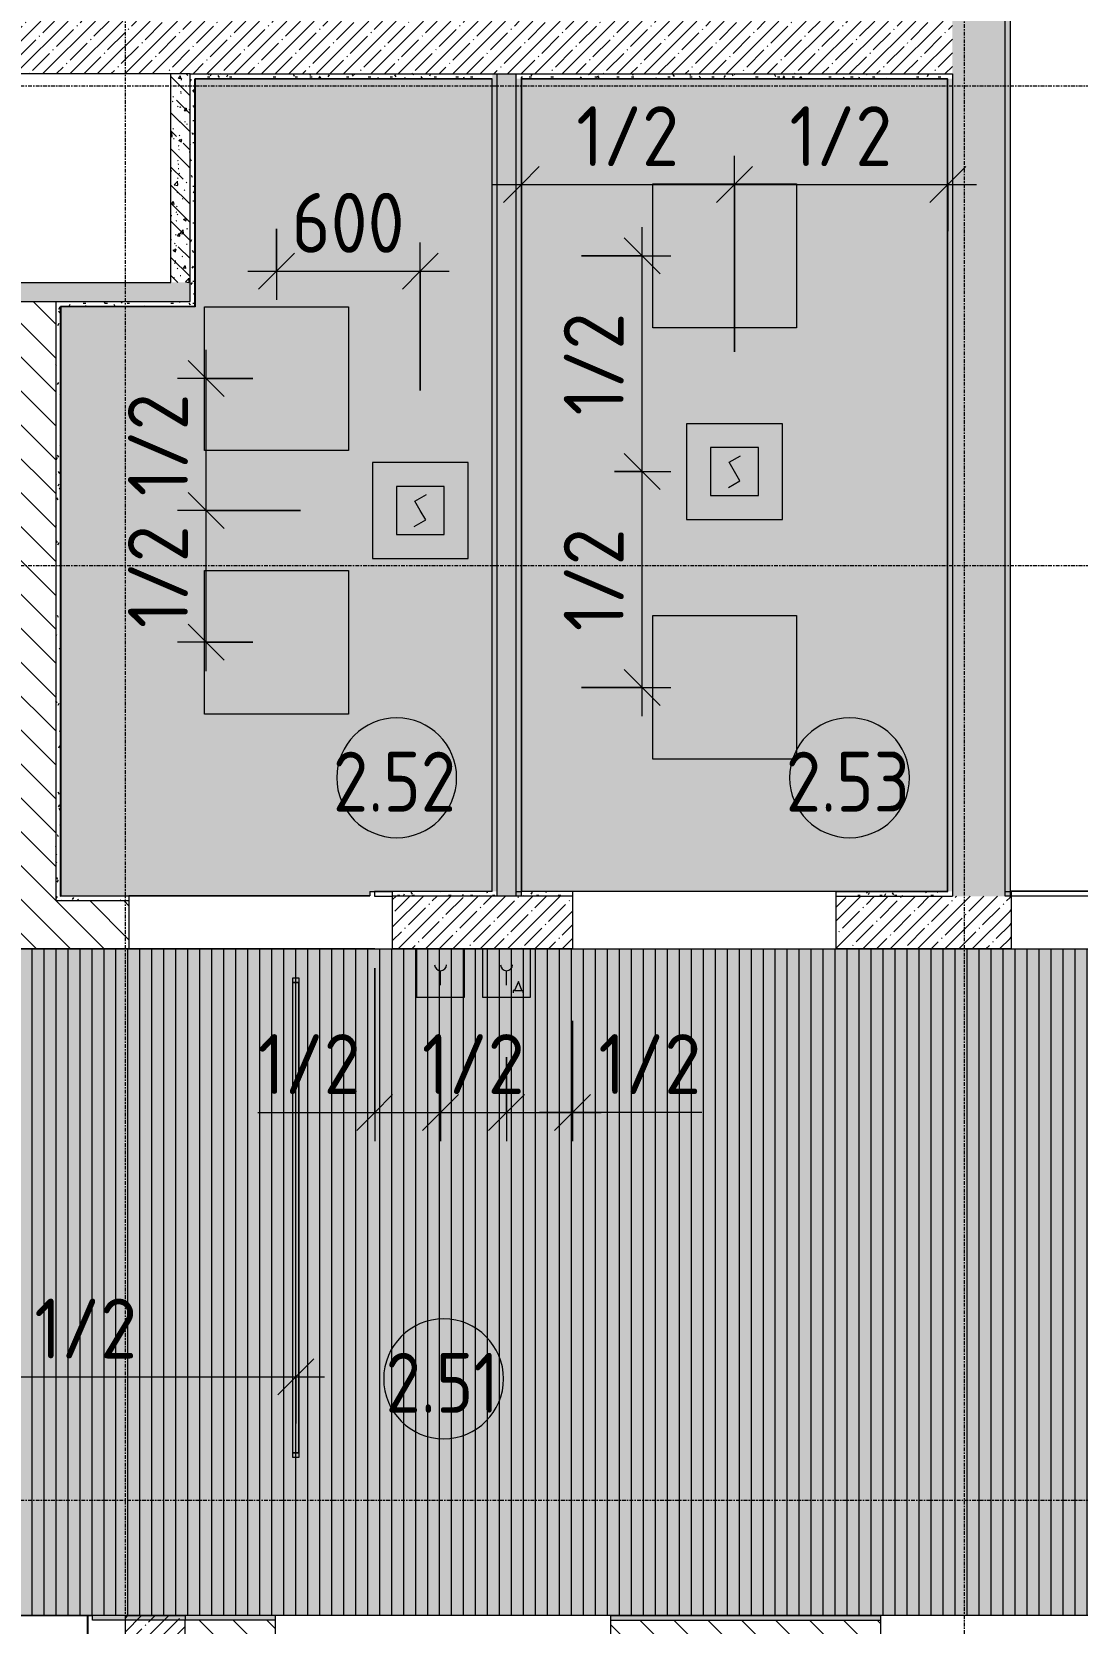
# Model space of a CAD drawing. Header units: millimetres. Extents: x 81548 to 272142, y -8553 to 29000.
# Drawn here: x 88970 to 93330, y 10588 to 17226 of the extents above; entities that cross this region are included whole.
import ezdxf

# ---------------------------------------------------------------- set-up
doc = ezdxf.new("R2010")
doc.units = ezdxf.units.MM
doc.linetypes.add('Осевая', pattern=[31.75, 6.35, -4.7625, 15.875, -4.7625])
for name, color, linetype, lineweight in [('A-ANNO-DIMS', 7, 'Continuous', 9), ('A-ANNO-DIMS-100', 7, 'Continuous', 9), ('A-AREA-IDEN', 7, 'Continuous', 9), ('A-CLNG-PATT', 7, 'Continuous', 9), ('A-WALL', 7, 'Continuous', 9), ('I-WALL', 7, 'Continuous', 9), ('Q-SPCQ', 7, 'Continuous', 9), ('Оси-2', 7, 'Осевая', 9)]:
    doc.layers.add(name, color=color, linetype=linetype, lineweight=lineweight)
for name, color, linetype, lineweight, true_color in [('A-ANNO-NOTE', 1, 'Continuous', 9, 0xff0000), ('A-CLNG-1', 7, 'Continuous', 9, 0xeaeaea), ('A-WALL-1', 7, 'Continuous', 9, 0x3c3c3c), ('A-WALL-FNSH-1', 7, 'Continuous', 9, 0x3c3c3c), ('E-LITE-EQPM-1', 7, 'Continuous', 9, 0xff8080), ('I-WALL-1', 7, 'Continuous', 9, 0x535353), ('Q-SPCQ-4', 1, 'Continuous', 9, 0xff0000)]:
    doc.layers.add(name, color=color, linetype=linetype, lineweight=lineweight, true_color=true_color)
doc.layers.add('A-CLNG-PATT-1', color=7, linetype='Continuous', lineweight=9, transparency=1)
doc.styles.add('GOST Common_1', font='GOST_Common.ttf', dxfattribs={"width": 0.9, "height": 250})
doc.styles.add('ISOCPEUR', font='isocpeur.ttf', dxfattribs={"width": 0.9, "height": 250})
doc.dimstyles.new('ISO-2_5_0_9К_БОЛЬШОЙ', dxfattribs={"dimscale": 304.8, "dimtxt": 248.995294, "dimasz": 0.492126, "dimexe": 0.393701, "dimexo": 0.984252, "dimgap": 0, "dimtad": 1, "dimdec": 0, "dimrnd": 10, "dimzin": 0, "dimdsep": 46, "dimtxsty": 'ISOCPEUR', "dimblk1": 'OBLIQUE', "dimblk2": 'OBLIQUE', "dimsah": 1, "dimcen": 0.09, "dimdle": 0.393701, "dimazin": 0, "dimtfac": 1, "dimtdec": 4, "dimtix": 1, "dimtmove": 0, "dimatfit": 3, "dimfxl": 1, "dimtvp": 1, "dimtolj": 1, "dimtzin": 0, "dimarcsym": 2})
doc.dimstyles.new('ISO-2_5_0_9К_БОЛЬШОЙ_1', dxfattribs={"dimscale": 304.8, "dimtxt": 248.995294, "dimasz": 0.492126, "dimexe": 0.393701, "dimexo": 0.984252, "dimgap": 0, "dimtad": 1, "dimdec": 0, "dimrnd": 10, "dimzin": 0, "dimdsep": 46, "dimtxsty": 'ISOCPEUR', "dimblk1": 'OBLIQUE', "dimblk2": 'OBLIQUE', "dimsah": 1, "dimcen": 0.09, "dimdle": 0.393701, "dimazin": 0, "dimtfac": 1, "dimtdec": 4, "dimtix": 1, "dimtmove": 1, "dimatfit": 3, "dimfxl": 1, "dimtvp": 1, "dimtolj": 1, "dimtzin": 0, "dimarcsym": 2})
pattern_1 = [(45, (0, 0), (-57.024626, 57.024626), []), (45, (57.025, 0), (-57.024626, 57.024626), [100.806, -20.161, 3.353, -16.808])]
pattern_2 = [(135, (0, 0), (-70.71068, -70.71068), [])]
pattern_3 = [(135, (0, 0), (-75.43415, -75.43415), [106.68, -17.78, 3.556, -17.78]), (135, (0, 75.39), (-75.43415, -75.43415), []), (50, (0, 0), (127.52922, -11.15758), [13.335, -146.685]), (355, (0, 0), (-24.66966, 133.74002), [10.668, -117.348]), (100.451, (10.63, -0.93), (102.85973, 122.58178), [11.333, -124.663]), (46.184, (0, 35.56), (189.75516, -29.43036), [20.002, -220.027]), (96.636, (15.81, 33.1), (166.1822, 173.1996), [17, -186.995]), (351.184, (0, 35.56), (166.18393, 173.19757), [16.002, -176.022]), (21, (17.78, 26.67), (106.13027, -71.58603), [13.335, -146.685]), (326, (17.78, 26.67), (43.26188, 128.93175), [10.668, -117.348]), (71.451, (26.62, 20.7), (149.39198, 57.34505), [11.333, -124.663]), (37.5, (0, 0), (2.162228, 59.188357), [3.353, -112.573, 3.353, -115.773, -117.792]), (37.5, (0, 0), (2.162228, 59.188357), [-235.052, 3.353, -114.44]), (7.5, (0, 0), (46.773857, 70.126152), [3.353, -64.567, 3.353, -109.906, -44.894]), (7.5, (0, 0), (46.773857, 70.126152), [-181.178, 3.353, -41.542]), (327.5, (-39.65, 0), (94.913671, -4.010093), [3.353, -41.097, 3.353, -135.331, -184.023]), (327.5, (-39.65, 0), (94.913671, -4.010093), [-183.134, 3.353, -180.67]), (317.5, (-57.43, 0), (103.69057, 17.79882), [3.353, -54.432, 3.353, -88.748, -130.683]), (317.5, (-57.43, 0), (103.69057, 17.79882), [-149.885, 3.353, -127.33])]
pattern_4 = [(0, (0, 0), (121.92, 30.48), [10.058, -81.382, 10.058, -81.382, -487.68]), (0, (0, 0), (121.92, 30.48), [-182.88, 10.058, -172.822, 10.058, -81.382, -213.36]), (0, (0, 0), (121.92, 30.48), [-457.2, 10.058, -50.902, 10.058, -142.342]), (120, (45.72, 15.24), (-87.356454, 90.345817), [10.058, -81.382, 10.058, -81.382, -487.68]), (120, (45.72, 15.24), (-87.356454, 90.345817), [-182.88, 10.058, -172.822, 10.058, -81.382, -213.36]), (120, (45.72, 15.24), (-87.356454, 90.345817), [-457.2, 10.058, -50.902, 10.058, -142.342]), (240, (60.96, 76.2), (-34.563546, -120.825817), [10.058, -81.382, 10.058, -81.382, -487.68]), (240, (60.96, 76.2), (-34.563546, -120.825817), [-182.88, 10.058, -172.822, 10.058, -81.382, -213.36]), (240, (60.96, 76.2), (-34.563546, -120.825817), [-457.2, 10.058, -50.902, 10.058, -142.342])]

# ---------------------------------------------------------------- blocks, each defined once
blk = doc.blocks.new('Downlight - Strip - 2000 мм-27655400-Сводный план потолков 2 этажа в осях 23-33')
at = {"layer": 'E-LITE-EQPM-1'}
for p, q in [((-1000, -231.3), (-1000, -205.9)), ((-1000, -205.9), (-980.9, -205.9)), ((-980.9, -231.3), (-1000, -231.3)), ((-980.9, -231.3), (-980.9, -205.9)), ((-980.9, -205.9), (981, -205.9)), ((-980.9, -205.9), (-980.9, -231.3)), ((-980.9, -231.3), (-980.9, -205.9)), ((-980.9, -205.9), (-980.9, -231.3)), ((-980.9, -205.9), (981, -205.9)), ((-980.9, -205.9), (981, -205.9)), ((981, -231.3), (-980.9, -231.3)), ((981, -231.3), (-980.9, -231.3)), ((-980.9, -231.3), (981, -231.3)), ((981, -205.9), (981, -231.3)), ((981, -231.3), (981, -205.9)), ((981, -205.9), (1000, -205.9)), ((981, -231.3), (981, -205.9)), ((981, -205.9), (981, -231.3)), ((1000, -231.3), (981, -231.3)), ((1000, -205.9), (1000, -231.3))]:
    blk.add_line(p, q, dxfattribs=at)
blk = doc.blocks.new('Дистанционный пожарный извещатель - Монтируемые на перекрытии-30348713-Сводный план потолков 2 этажа в осях 23-33')
at = {"layer": 'Q-SPCQ'}
for p, q in [((0, 200), (-200, 200)), ((-200, 200), (-200, 0)), ((0, 0), (0, 200)), ((-100, 50), (-100, 110)), ((-200, 0), (0, 0)), ((-72.6, 28.2), (-72.6, 18.2)), ((-66.8, 28.2), (-72.6, 28.2)), ((-49.9, 64.5), (-66.8, 28.2)), ((-66.8, 28.2), (-36.8, 28.2)), ((-36.8, 28.2), (-49.9, 64.5)), ((-36.8, 28.2), (-31.8, 28.2)), ((-31.8, 28.2), (-31.8, 18.2))]:
    blk.add_line(p, q, dxfattribs=at)
blk.add_arc((-100, 135), 25, 180, 360, dxfattribs=at)
blk = doc.blocks.new('Извещатель пожарный ручной - Монтируемые на перекрытии-30340863-Сводный план потолков 2 этажа в осях 23-33')
at = {"layer": 'Q-SPCQ'}
for p, q in [((0, 200), (-200, 200)), ((-200, 200), (-200, 0)), ((0, 0), (0, 200)), ((-100, 50), (-100, 110)), ((-200, 0), (0, 0))]:
    blk.add_line(p, q, dxfattribs=at)
blk.add_arc((-100, 135), 25, 180, 360, dxfattribs=at)
blk = doc.blocks.new('Извещатель потолочный - Монтируемые на перекрытии-30363648-Сводный план потолков 2 этажа в осях 23-33')
at = {"layer": 'Q-SPCQ'}
for p, q in [((-300, 300), (-300, -100)), ((100, 300), (-300, 300)), ((100, -100), (100, 300)), ((0, 200), (-200, 200)), ((-200, 200), (-200, 0)), ((0, 0), (0, 200)), ((-122.5, 139), (-74.9, 166.5)), ((-100, 100), (-122.5, 139)), ((-77.5, 61), (-100, 100)), ((-200, 0), (0, 0)), ((-125.1, 33.5), (-77.5, 61)), ((-300, -100), (100, -100))]:
    blk.add_line(p, q, dxfattribs=at)
blk = doc.blocks.new('DIMBLOCK49-Сводный план потолков 2 этажа в осях 23-33')
at = {"layer": 'A-ANNO-DIMS-100'}
for p, q in [((90400, 13320), (90400, 12598)), ((90400, 12718), (90400, 13320)), ((90675, 12949), (90675, 12598)), ((90675, 12718), (90675, 12949)), ((89912.8, 12718), (90443.7, 12718)), ((90280, 12718), (90675, 12718)), ((90443.7, 12718), (90537.5, 12718))]:
    blk.add_line(p, q, dxfattribs=at)
at = {"layer": 'A-ANNO-DIMS-100', "lineweight": 20}
for p, q in [((90400, 12718), (90475, 12793)), ((90675, 12718), (90750, 12793)), ((90400, 12718), (90325, 12643)), ((90675, 12718), (90600, 12643))]:
    blk.add_line(p, q, dxfattribs=at)
at = {"layer": 'A-ANNO-DIMS-100', "color": 0, "insert": (89912.8, 13044.6), "char_height": 250, "width": 517.144, "attachment_point": 1, "line_spacing_factor": 1.149209, "style": 'ISOCPEUR'}
blk.add_mtext('1/2', dxfattribs=at)
blk = doc.blocks.new('_Oblique')
at = {"color": 0, "linetype": 'ByBlock', "lineweight": -2}
blk.add_line((-0.5, -0.5), (0.5, 0.5), dxfattribs=at)
blk = doc.blocks.new('DIMBLOCK50-Сводный план потолков 2 этажа в осях 23-33')
at = {"layer": 'A-ANNO-DIMS-100'}
for p, q in [((90675, 12949), (90675, 12598)), ((90675, 12718), (90675, 12949)), ((90950, 12949), (90950, 12598)), ((90950, 12718), (90950, 12949)), ((90675, 12718), (90950, 12718))]:
    blk.add_line(p, q, dxfattribs=at)
at = {"layer": 'A-ANNO-DIMS-100', "lineweight": 20}
for p, q in [((90675, 12718), (90750, 12793)), ((90950, 12718), (91025, 12793)), ((90675, 12718), (90600, 12643)), ((90950, 12718), (90875, 12643))]:
    blk.add_line(p, q, dxfattribs=at)
at = {"layer": 'A-ANNO-DIMS-100', "color": 0, "insert": (90597, 13044.6), "char_height": 250, "width": 517.144, "attachment_point": 1, "line_spacing_factor": 1.149209, "style": 'ISOCPEUR'}
blk.add_mtext('1/2', dxfattribs=at)
blk = doc.blocks.new('DIMBLOCK51-Сводный план потолков 2 этажа в осях 23-33')
at = {"layer": 'A-ANNO-DIMS-100'}
for p, q in [((91225, 13100), (91225, 12598)), ((91225, 12718), (91225, 13100)), ((90950, 12949), (90950, 12598)), ((90950, 12718), (90950, 12949)), ((90950, 12718), (91345, 12718)), ((91233.3, 12718), (91087.5, 12718)), ((91764.3, 12718), (91233.3, 12718))]:
    blk.add_line(p, q, dxfattribs=at)
at = {"layer": 'A-ANNO-DIMS-100', "lineweight": 20}
for p, q in [((90950, 12718), (91025, 12793)), ((91225, 12718), (91300, 12793)), ((90950, 12718), (90875, 12643)), ((91225, 12718), (91150, 12643))]:
    blk.add_line(p, q, dxfattribs=at)
at = {"layer": 'A-ANNO-DIMS-100', "color": 0, "insert": (91333.3, 13044.6), "char_height": 250, "width": 517.144, "attachment_point": 1, "line_spacing_factor": 1.149209, "style": 'ISOCPEUR'}
blk.add_mtext('1/2', dxfattribs=at)
blk = doc.blocks.new('DIMBLOCK108-Сводный план потолков 2 этажа в осях 23-33')
at = {"layer": 'A-ANNO-DIMS-100'}
for p, q in [((88321, 11510), (88321, 11734.8)), ((90071, 11420.9), (90071, 11734.8)), ((88321, 11614.8), (90191, 11614.8)), ((88321, 11614.8), (88321, 11510)), ((90071, 11614.8), (90071, 11420.9))]:
    blk.add_line(p, q, dxfattribs=at)
at = {"layer": 'A-ANNO-DIMS-100', "lineweight": 20}
for p, q in [((88321, 11614.8), (88396, 11689.8)), ((90071, 11614.8), (90146, 11689.8)), ((88321, 11614.8), (88246, 11539.8)), ((90071, 11614.8), (89996, 11539.8))]:
    blk.add_line(p, q, dxfattribs=at)
at = {"layer": 'A-ANNO-DIMS-100', "color": 0, "insert": (88980.5, 11941.5), "char_height": 250, "width": 517.144, "attachment_point": 1, "line_spacing_factor": 1.149209, "style": 'ISOCPEUR'}
blk.add_mtext('1/2', dxfattribs=at)
blk = doc.blocks.new('DIMBLOCK121-Сводный план потолков 2 этажа в осях 23-33')
at = {"layer": 'A-ANNO-DIMS-100', "lineweight": 20}
for p, q in [((89697.6, 15229), (89622.6, 15304)), ((89697.6, 15229), (89772.6, 15154)), ((89697.6, 14679), (89622.6, 14754)), ((89697.6, 14679), (89772.6, 14604))]:
    blk.add_line(p, q, dxfattribs=at)
at = {"layer": 'A-ANNO-DIMS-100'}
for p, q in [((90090.4, 15229), (89577.6, 15229)), ((89697.6, 14559), (89697.6, 15229)), ((89697.6, 15229), (90090.4, 15229)), ((89891.5, 14679), (89577.6, 14679)), ((89697.6, 14679), (89891.5, 14679))]:
    blk.add_line(p, q, dxfattribs=at)
at = {"layer": 'A-ANNO-DIMS-100', "color": 0, "insert": (89371, 14738.5), "char_height": 250, "width": 517.144, "attachment_point": 1, "rotation": 90, "line_spacing_factor": 1.149209, "style": 'ISOCPEUR'}
blk.add_mtext('1/2', dxfattribs=at)
blk = doc.blocks.new('DIMBLOCK122-Сводный план потолков 2 этажа в осях 23-33')
at = {"layer": 'A-ANNO-DIMS-100'}
for p, q in [((89697.6, 15229), (89697.6, 15899)), ((89891.5, 15779), (89577.6, 15779)), ((89697.6, 15779), (89891.5, 15779)), ((90090.4, 15229), (89577.6, 15229)), ((89697.6, 15229), (90090.4, 15229))]:
    blk.add_line(p, q, dxfattribs=at)
at = {"layer": 'A-ANNO-DIMS-100', "lineweight": 20}
for p, q in [((89697.6, 15779), (89622.6, 15854)), ((89697.6, 15779), (89772.6, 15704)), ((89697.6, 15229), (89622.6, 15304)), ((89697.6, 15229), (89772.6, 15154))]:
    blk.add_line(p, q, dxfattribs=at)
at = {"layer": 'A-ANNO-DIMS-100', "color": 0, "insert": (89371, 15288.5), "char_height": 250, "width": 517.144, "attachment_point": 1, "rotation": 90, "line_spacing_factor": 1.149209, "style": 'ISOCPEUR'}
blk.add_mtext('1/2', dxfattribs=at)
blk = doc.blocks.new('DIMBLOCK123-Сводный план потолков 2 этажа в осях 23-33')
at = {"layer": 'A-ANNO-DIMS-100'}
for p, q in [((89990.4, 16404.4), (89990.4, 16107.3)), ((89990.4, 16227.3), (89990.4, 16404.4)), ((90590.4, 15729), (90590.4, 16347.3)), ((89870.4, 16227.3), (90710.4, 16227.3)), ((90590.4, 16227.3), (90590.4, 15729))]:
    blk.add_line(p, q, dxfattribs=at)
at = {"layer": 'A-ANNO-DIMS-100', "lineweight": 20}
for p, q in [((89990.4, 16227.3), (90065.4, 16302.3)), ((90590.4, 16227.3), (90665.4, 16302.3)), ((89990.4, 16227.3), (89915.4, 16152.3)), ((90590.4, 16227.3), (90515.4, 16152.3))]:
    blk.add_line(p, q, dxfattribs=at)
at = {"layer": 'A-ANNO-DIMS-100', "color": 0, "insert": (90053.3, 16553.9), "char_height": 250, "width": 568.858, "attachment_point": 1, "line_spacing_factor": 1.149209, "style": 'ISOCPEUR'}
blk.add_mtext('600', dxfattribs=at)
blk = doc.blocks.new('DIMBLOCK124-Сводный план потолков 2 этажа в осях 23-33')
at = {"layer": 'A-ANNO-DIMS-100', "lineweight": 20}
for p, q in [((91515.3, 15391), (91440.3, 15466)), ((91515.3, 15391), (91590.3, 15316)), ((91515.3, 14491), (91440.3, 14566)), ((91515.3, 14491), (91590.3, 14416))]:
    blk.add_line(p, q, dxfattribs=at)
at = {"layer": 'A-ANNO-DIMS-100'}
for p, q in [((91400.9, 15391), (91635.3, 15391)), ((91515.3, 15391), (91400.9, 15391)), ((91515.3, 14371), (91515.3, 15391)), ((91262.5, 14491), (91635.3, 14491)), ((91515.3, 14491), (91262.5, 14491))]:
    blk.add_line(p, q, dxfattribs=at)
at = {"layer": 'A-ANNO-DIMS-100', "color": 0, "insert": (91188.7, 14725.5), "char_height": 250, "width": 517.144, "attachment_point": 1, "rotation": 90, "line_spacing_factor": 1.149209, "style": 'ISOCPEUR'}
blk.add_mtext('1/2', dxfattribs=at)
blk = doc.blocks.new('DIMBLOCK125-Сводный план потолков 2 этажа в осях 23-33')
at = {"layer": 'A-ANNO-DIMS-100'}
for p, q in [((91515.3, 15391), (91515.3, 16411)), ((91262.5, 16291), (91635.3, 16291)), ((91515.3, 16291), (91262.5, 16291)), ((91400.9, 15391), (91635.3, 15391)), ((91515.3, 15391), (91400.9, 15391))]:
    blk.add_line(p, q, dxfattribs=at)
at = {"layer": 'A-ANNO-DIMS-100', "lineweight": 20}
for p, q in [((91515.3, 16291), (91440.3, 16366)), ((91515.3, 16291), (91590.3, 16216)), ((91515.3, 15391), (91440.3, 15466)), ((91515.3, 15391), (91590.3, 15316))]:
    blk.add_line(p, q, dxfattribs=at)
at = {"layer": 'A-ANNO-DIMS-100', "color": 0, "insert": (91188.7, 15625.5), "char_height": 250, "width": 517.144, "attachment_point": 1, "rotation": 90, "line_spacing_factor": 1.149209, "style": 'ISOCPEUR'}
blk.add_mtext('1/2', dxfattribs=at)
blk = doc.blocks.new('DIMBLOCK126-Сводный план потолков 2 этажа в осях 23-33')
at = {"layer": 'A-ANNO-DIMS-100'}
for p, q in [((91011.7, 16394.7), (91011.7, 16708.6)), ((91900.9, 15891), (91900.9, 16708.6)), ((90891.7, 16588.6), (91900.9, 16588.6)), ((91011.7, 16588.6), (91011.7, 16394.7)), ((91900.9, 16588.6), (91900.9, 15891))]:
    blk.add_line(p, q, dxfattribs=at)
at = {"layer": 'A-ANNO-DIMS-100', "lineweight": 20}
for p, q in [((91011.7, 16588.6), (91086.7, 16663.6)), ((91900.9, 16588.6), (91975.9, 16663.6)), ((91011.7, 16588.6), (90936.7, 16513.6)), ((91900.9, 16588.6), (91825.9, 16513.6))]:
    blk.add_line(p, q, dxfattribs=at)
at = {"layer": 'A-ANNO-DIMS-100', "color": 0, "insert": (91240.8, 16915.3), "char_height": 250, "width": 517.144, "attachment_point": 1, "line_spacing_factor": 1.149209, "style": 'ISOCPEUR'}
blk.add_mtext('1/2', dxfattribs=at)
blk = doc.blocks.new('DIMBLOCK127-Сводный план потолков 2 этажа в осях 23-33')
at = {"layer": 'A-ANNO-DIMS-100'}
for p, q in [((91900.9, 15891), (91900.9, 16708.6)), ((92790, 16394.7), (92790, 16708.6)), ((91900.9, 16588.6), (92910, 16588.6)), ((91900.9, 16588.6), (91900.9, 15891)), ((92790, 16588.6), (92790, 16394.7))]:
    blk.add_line(p, q, dxfattribs=at)
at = {"layer": 'A-ANNO-DIMS-100', "lineweight": 20}
for p, q in [((91900.9, 16588.6), (91975.9, 16663.6)), ((92790, 16588.6), (92865, 16663.6)), ((91900.9, 16588.6), (91825.9, 16513.6)), ((92790, 16588.6), (92715, 16513.6))]:
    blk.add_line(p, q, dxfattribs=at)
at = {"layer": 'A-ANNO-DIMS-100', "color": 0, "insert": (92130, 16915.3), "char_height": 250, "width": 517.144, "attachment_point": 1, "line_spacing_factor": 1.149209, "style": 'ISOCPEUR'}
blk.add_mtext('1/2', dxfattribs=at)
blk = doc.blocks.new('Марка_Помещения - Номер-25198446-Сводный план потолков 2 этажа в осях 23-33')
at = {"layer": 'A-AREA-IDEN'}
for start, end in [(360, 180), (180, 360)]:
    blk.add_arc((0, 0), 2.5, start, end, dxfattribs=at)

msp = doc.modelspace()

# ---------------------------------------------------------------- hatches: boundary and pattern name
at = {"layer": 'A-CLNG-PATT'}
h = msp.add_hatch(dxfattribs=at)
h.set_pattern_fill('FP_24', color=256, style=0, pattern_type=2)
h.set_pattern_definition([(90, (87371, 16262.78), (50, -3e-15), [])])
h.paths.add_polyline_path([(97282.7, 10621), (97398, 10621), (97399, 11341), (98479, 11341), (98479, 12361.8), (98474.2, 12322.1), (98457.1, 12277.1), (98429.7, 12237.4), (98393.6, 12205.4), (98350.9, 12183), (98304.1, 12171.5), (98255.9, 12171.5), (98209.1, 12183), (98166.4, 12205.4), (98130.3, 12237.4), (98102.9, 12277.1), (98085.8, 12322.1), (98080, 12370), (98085.8, 12417.9), (98102.9, 12462.9), (98130.3, 12502.6), (98166.4, 12534.6), (98209.1, 12557), (98255.9, 12568.5), (98304.1, 12568.5), (98350.9, 12557), (98393.6, 12534.6), (98429.7, 12502.6), (98457.1, 12462.9), (98474.2, 12417.9), (98479, 12378.2), (98479, 13399), (95800, 13399), (95800, 13379), (95700, 13379), (95700, 13399), (94875, 13399), (94875, 13379), (94775, 13379), (94775, 13399), (84991, 13399), (84991, 10621), (94739.5, 10621)])
at = {"layer": 'A-CLNG-PATT-1'}
for points in [[(90380, 13621), (90380, 13640), (90889.7, 13641), (90889.7, 17029), (89651, 17029), (89651, 16079), (89091, 16079), (89091, 13621), (89652.9, 13621)], [(92789, 13641), (92789, 17029), (91011.7, 17029), (91011.7, 13641), (92196.2, 13641)], [(97282.7, 10621), (97398, 10621), (97399, 11341), (98479, 11341), (98479, 12361.8), (98474.2, 12322.1), (98457.1, 12277.1), (98429.7, 12237.4), (98393.6, 12205.4), (98350.9, 12183), (98304.1, 12171.5), (98255.9, 12171.5), (98209.1, 12183), (98166.4, 12205.4), (98130.3, 12237.4), (98102.9, 12277.1), (98085.8, 12322.1), (98080, 12370), (98085.8, 12417.9), (98102.9, 12462.9), (98130.3, 12502.6), (98166.4, 12534.6), (98209.1, 12557), (98255.9, 12568.5), (98304.1, 12568.5), (98350.9, 12557), (98393.6, 12534.6), (98429.7, 12502.6), (98457.1, 12462.9), (98474.2, 12417.9), (98479, 12378.2), (98479, 13399), (95800, 13399), (95800, 13379), (95700, 13379), (95700, 13399), (94875, 13399), (94875, 13379), (94775, 13379), (94775, 13399), (84991, 13399), (84991, 10621), (94739.5, 10621)]]:
    msp.add_hatch(color=256, dxfattribs=at).paths.add_polyline_path(points)
h = msp.add_hatch(color=256, dxfattribs=at)
h.paths.add_polyline_path([(98480, 12370), (98474.2, 12322.1), (98457.1, 12277.1), (98429.7, 12237.4), (98393.6, 12205.4), (98350.9, 12183), (98304.1, 12171.5), (98255.9, 12171.5), (98209.1, 12183), (98166.4, 12205.4), (98130.3, 12237.4), (98102.9, 12277.1), (98085.8, 12322.1), (98080, 12370), (98085.8, 12417.9), (98102.9, 12462.9), (98130.3, 12502.6), (98166.4, 12534.6), (98209.1, 12557), (98255.9, 12568.5), (98304.1, 12568.5), (98350.9, 12557), (98393.6, 12534.6), (98429.7, 12502.6), (98457.1, 12462.9), (98474.2, 12417.9), (98479, 12378.2)])
h.paths.add_polyline_path([(89985, 10620), (97399, 10621), (97399.5, 11341), (98480, 11341), (98479, 13400), (84990, 13399), (84991, 10620), (89652.9, 10620)])
h.paths.add_polyline_path([(95800, 13379), (95700, 13379), (95700, 13399), (95800, 13399)])
h.paths.add_polyline_path([(94775, 13379), (94775, 13399), (94875, 13399), (94875, 13379)])
at = {"layer": 'I-WALL'}
h = msp.add_hatch(dxfattribs=at)
h.set_pattern_fill('FP_2', color=256, style=0, pattern_type=2)
h.set_pattern_definition(pattern_1)
h.paths.add_polyline_path([(92810, 13620), (93030, 13620), (93030, 21550), (92810, 21550), (92810, 13640)])
h = msp.add_hatch(dxfattribs=at)
h.set_pattern_fill('FP_20', color=256, style=0, pattern_type=2)
h.set_pattern_definition(pattern_4)
h.paths.add_polyline_path([(93050, 13620), (93050, 21150), (93030, 21150), (93030, 13620)])
h = msp.add_hatch(dxfattribs=at)
h.set_pattern_fill('FP_2', color=256, style=0, pattern_type=2)
h.set_pattern_definition(pattern_1)
h.paths.add_polyline_path([(92810, 17050), (92810, 17270), (86490, 17270), (86490, 17050), (92196.2, 17050)])
h = msp.add_hatch(dxfattribs=at)
h.set_pattern_fill('FP_9', color=256, style=0, pattern_type=2)
h.set_pattern_definition(pattern_3)
h.paths.add_polyline_path([(89550, 16180), (89630, 16180), (89630, 17050), (89550, 17050), (89550, 16381.4)])
h = msp.add_hatch(dxfattribs=at)
h.set_pattern_fill('FP_20', color=256, style=0, pattern_type=2)
h.set_pattern_definition(pattern_4)
h.paths.add_polyline_path([(90890.7, 17030), (90890.7, 17050), (89630, 17050), (89630, 17030), (90889.7, 17030)])
h = msp.add_hatch(dxfattribs=at)
h.set_pattern_fill('FP_20', color=256, style=0, pattern_type=2)
h.set_pattern_definition(pattern_4)
h.paths.add_polyline_path([(89630, 16080), (89650, 16080), (89650, 17030), (89630, 17030), (89630, 16100)])
h = msp.add_hatch(dxfattribs=at)
h.set_pattern_fill('FP_20', color=256, style=0, pattern_type=2)
h.set_pattern_definition(pattern_4)
h.paths.add_polyline_path([(90890.7, 13640), (90910.7, 13640), (90910.7, 17050), (90890.7, 17050), (90890.7, 13687.6)])
h = msp.add_hatch(dxfattribs=at)
h.set_pattern_fill('FP_9', color=256, style=0, pattern_type=2)
h.set_pattern_definition(pattern_3)
h.paths.add_polyline_path([(90910.7, 13620), (90990.7, 13620), (90990.7, 17050), (90910.7, 17050), (90910.7, 13640)])
h = msp.add_hatch(dxfattribs=at)
h.set_pattern_fill('FP_20', color=256, style=0, pattern_type=2)
h.set_pattern_definition(pattern_4)
h.paths.add_polyline_path([(92789, 17030), (92810, 17030), (92810, 17050), (90990.7, 17050), (90990.7, 17030), (92196.2, 17030)])
h = msp.add_hatch(dxfattribs=at)
h.set_pattern_fill('FP_20', color=256, style=0, pattern_type=2)
h.set_pattern_definition(pattern_4)
h.paths.add_polyline_path([(90990.7, 13620), (91010.7, 13620), (91010.7, 17030), (90990.7, 17030), (90990.7, 13640)])
h = msp.add_hatch(dxfattribs=at)
h.set_pattern_fill('FP_20', color=256, style=0, pattern_type=2)
h.set_pattern_definition(pattern_4)
h.paths.add_polyline_path([(92810, 13640), (92810, 17030), (92790, 17030), (92790, 13640)])
h = msp.add_hatch(dxfattribs=at)
h.set_pattern_fill('FP_9', color=256, style=0, pattern_type=2)
h.set_pattern_definition(pattern_3)
h.paths.add_polyline_path([(89090, 16100), (89630, 16100), (89630, 16180), (86490, 16180), (86490, 16100), (89070, 16100)])
h = msp.add_hatch(dxfattribs=at)
h.set_pattern_fill('FP_4', color=256, style=0, pattern_type=2)
h.set_pattern_definition(pattern_2)
h.paths.add_polyline_path([(88870, 13600), (89070, 13600), (89070, 16100), (88870, 16100), (88870, 13687.6)])
h = msp.add_hatch(dxfattribs=at)
h.set_pattern_fill('FP_20', color=256, style=0, pattern_type=2)
h.set_pattern_definition(pattern_4)
h.paths.add_polyline_path([(89070, 13600), (89090, 13600), (89090, 16100), (89070, 16100), (89070, 13687.6)])
h = msp.add_hatch(dxfattribs=at)
h.set_pattern_fill('FP_20', color=256, style=0, pattern_type=2)
h.set_pattern_definition(pattern_4)
h.paths.add_polyline_path([(89630, 16080), (89630, 16100), (89090, 16100), (89090, 16080)])
h = msp.add_hatch(dxfattribs=at)
h.set_pattern_fill('FP_20', color=256, style=0, pattern_type=2)
h.set_pattern_definition(pattern_4)
h.paths.add_polyline_path([(89090, 13600), (89375, 13600), (89375, 13620), (89090, 13620)])
h = msp.add_hatch(dxfattribs=at)
h.set_pattern_fill('FP_20', color=256, style=0, pattern_type=2)
h.set_pattern_definition(pattern_4)
h.paths.add_polyline_path([(90910.7, 13620), (90910.7, 13640), (90475, 13640), (90475, 13620)])
h = msp.add_hatch(dxfattribs=at)
h.set_pattern_fill('FP_2', color=256, style=0, pattern_type=2)
h.set_pattern_definition(pattern_1)
h.paths.add_polyline_path([(93050, 13400), (93050, 13620), (92325, 13620), (92325, 13400), (93030, 13400)])
h.paths.add_polyline_path([(91225, 13400), (91225, 13620), (90475, 13620), (90475, 13400), (90924.5, 13400)])
h = msp.add_hatch(dxfattribs=at)
h.set_pattern_fill('FP_20', color=256, style=0, pattern_type=2)
h.set_pattern_definition(pattern_4)
h.paths.add_polyline_path([(92810, 13620), (92810, 13640), (92325, 13640), (92325, 13620), (92790, 13620)])
h.paths.add_polyline_path([(91225, 13620), (91225, 13640), (90990.7, 13640), (90990.7, 13620)])
h = msp.add_hatch(dxfattribs=at)
h.set_pattern_fill('FP_20', color=256, style=0, pattern_type=2)
h.set_pattern_definition(pattern_4)
h.paths.add_polyline_path([(93050, 13620), (93055, 13620), (93055, 13640), (93030, 13640), (93030, 13620)])
h.paths.add_polyline_path([(94560, 13620), (94559, 13640), (94455, 13640), (94455, 13620)])
h = msp.add_hatch(dxfattribs=at)
h.set_pattern_fill('FP_2', color=256, style=0, pattern_type=2)
h.set_pattern_definition(pattern_1)
h.paths.add_polyline_path([(94739.5, 13400), (94800, 13400), (94800, 13620), (94455, 13620), (94455, 13400)])
h.paths.add_polyline_path([(93055, 13400), (93055, 13620), (93050, 13620), (93050, 13400)])
h = msp.add_hatch(dxfattribs=at)
h.set_pattern_fill('FP_4', color=256, style=0, pattern_type=2)
h.set_pattern_definition(pattern_2)
h.paths.add_polyline_path([(89375, 13400), (89375, 13600), (88200, 13600), (88200, 13400)])
h = msp.add_hatch(dxfattribs=at)
h.set_pattern_fill('FP_20', color=256, style=0, pattern_type=2)
h.set_pattern_definition(pattern_4)
h.paths.add_polyline_path([(97399, 10600), (97398, 10620), (93460, 10620), (93460, 10600), (97282.7, 10600)])
h.paths.add_polyline_path([(92510, 10600), (92510, 10620), (91385, 10620), (91385, 10600), (92196.2, 10600)])
h.paths.add_polyline_path([(89985, 10600), (89985, 10620), (89223.5, 10620), (89223.5, 10600), (89652.9, 10600)])
h = msp.add_hatch(dxfattribs=at)
h.set_pattern_fill('FP_2', color=256, style=0, pattern_type=2)
h.set_pattern_definition(pattern_1)
h.paths.add_polyline_path([(89360, 7700), (89610, 7700), (89610, 10620), (89360, 10620), (89360, 10095.8)])
h = msp.add_hatch(dxfattribs=at)
h.set_pattern_fill('FP_4', color=256, style=0, pattern_type=2)
h.set_pattern_definition(pattern_2)
h.paths.add_polyline_path([(94210, 10400), (94210, 10600), (93460, 10600), (93460, 10400), (93467.8, 10400)])
h.paths.add_polyline_path([(92330, 10400), (92510, 10400), (92510, 10600), (91385, 10600), (91385, 10400), (92196.2, 10400)])
h.paths.add_polyline_path([(89985, 10400), (89985, 10600), (89610, 10600), (89610, 10400), (89652.9, 10400)])

# ---------------------------------------------------------------- linework, layer by layer
at = {"layer": 'A-ANNO-NOTE'}
for p, q in [((91560, 16591), (92160, 16591)), ((91560, 15991), (91560, 16591)), ((92160, 16591), (92160, 15991)), ((89690.4, 16079), (90290.4, 16079)), ((89690.4, 15479), (89690.4, 16079)), ((90290.4, 16079), (90290.4, 15479)), ((92160, 15991), (91560, 15991)), ((90290.4, 15479), (89690.4, 15479)), ((89690.4, 14979), (90290.4, 14979)), ((89690.4, 14379), (89690.4, 14979)), ((90290.4, 14979), (90290.4, 14379)), ((91560, 14791), (92160, 14791)), ((91560, 14191), (91560, 14791)), ((92160, 14791), (92160, 14191)), ((90290.4, 14379), (89690.4, 14379)), ((92160, 14191), (91560, 14191))]:
    msp.add_line(p, q, dxfattribs=at)
at = {"layer": 'A-CLNG-1'}
for p, q in [((90889.7, 17029), (89651, 17029)), ((91011.7, 17029), (91011.7, 13641)), ((92789, 13641), (92789, 17029)), ((89091, 13621), (89375, 13621)), ((90399.5, 13640), (90399.5, 13641)), ((90399.5, 13641), (90889.7, 13641)), ((91011.7, 13641), (92789, 13641)), ((94775, 13399), (84991, 13399)), ((84991, 10621), (97398, 10621)), ((84990, 10620), (89223.5, 10620))]:
    msp.add_line(p, q, dxfattribs=at)
at = {"layer": 'A-WALL'}
for p, q in [((93030, 13620), (93030, 21150)), ((89630, 16100), (89630, 17050)), ((89630, 17050), (92810, 17050)), ((89650, 17030), (90890.7, 17030)), ((90910.7, 13620), (90910.7, 17050)), ((90990.7, 13620), (90990.7, 17050)), ((91010.7, 17030), (91010.7, 13620)), ((91010.7, 17030), (92790, 17030)), ((92810, 17050), (92810, 13620)), ((84970.7, 16100), (89630, 16100)), ((89090, 13620), (89090, 16080)), ((90990.7, 13620), (90475, 13620)), ((91225, 13620), (90990.7, 13620)), ((92325, 13640), (92790, 13640)), ((92325, 13620), (92810, 13620)), ((93055, 13620), (93030, 13620)), ((89375, 13600), (89070, 13600)), ((91225, 13400), (90475, 13400)), ((90475, 13400), (91225, 13400)), ((93055, 13400), (92325, 13400)), ((92325, 13400), (92810, 13400)), ((93030, 13400), (93055, 13400)), ((89610, 10620), (89610, 10600)), ((89985, 10600), (89610, 10600)), ((91385, 10600), (92510, 10600))]:
    msp.add_line(p, q, dxfattribs=at)
at = {"layer": 'A-WALL-1'}
for p, q in [((93050, 21150), (93050, 13620)), ((89630, 17050), (86490, 17050)), ((89550, 16180), (89550, 17050)), ((89650, 17030), (89650, 17029)), ((90890.7, 13640), (90890.7, 17030)), ((92790, 13640), (92790, 17030)), ((88621.7, 16180), (89550, 16180)), ((89070, 16100), (89070, 13600)), ((89650, 16080), (89090, 16080)), ((89090, 13620), (89091, 13620)), ((89375, 13620), (89375, 13400)), ((90475, 13400), (90475, 13640)), ((90889.7, 13640), (90890.7, 13640)), ((90990.7, 13640), (91010.7, 13640)), ((91225, 13640), (91225, 13400)), ((92325, 13400), (92325, 13640)), ((93030, 13640), (93051, 13640)), ((93055, 13640), (93055, 13400)), ((89375, 13400), (88200, 13400)), ((89223.5, 10600), (89223.5, 10620)), ((89610, 10600), (89223.5, 10600)), ((89360, 10620), (89610, 10620)), ((89360, -100), (89360, 10620)), ((89610, 150), (89610, 10600)), ((89985, 10620), (89985, 10380)), ((91385, 10380), (91385, 10620)), ((91385, 10620), (92510, 10620)), ((92510, 10620), (92510, 10380))]:
    msp.add_line(p, q, dxfattribs=at)
at = {"layer": 'A-WALL-FNSH-1'}
for p, q in [((93051, 21129), (93051, 13641)), ((89650, 16080), (89650, 17029)), ((89650, 17029), (89651, 17029)), ((89651, 17029), (89651, 16079)), ((90889.7, 13641), (90889.7, 17029)), ((92789, 17029), (91011.7, 17029)), ((89651, 16079), (89091, 16079)), ((89091, 16079), (89091, 13621)), ((89375, 13620), (89091, 13620)), ((89375, 13621), (89375, 13620)), ((90475, 13640), (90475, 13641)), ((90889.7, 13640), (90475, 13640)), ((91010.7, 13641), (91011.7, 13641)), ((91225, 13640), (91010.7, 13640)), ((91011.7, 13641), (91011.7, 13640)), ((91225, 13641), (91225, 13640)), ((92325, 13640), (92325, 13641)), ((92789, 13640), (92789, 13641)), ((92789, 13641), (92790, 13641)), ((93051, 13641), (93055, 13641)), ((93055, 13640), (93051, 13640)), ((93055, 13641), (93055, 13640)), ((88200, 13400), (89375, 13400)), ((89375, 13400), (89375, 13399)), ((90475, 13399), (90475, 13400)), ((91225, 13400), (91225, 13399)), ((92325, 13399), (92325, 13400)), ((92810, 13400), (93030, 13400)), ((93055, 13400), (93055, 13399)), ((89202.5, 10417), (89202.5, 10621)), ((89985, 10621), (89985, 10620)), ((91385, 10620), (91385, 10621)), ((92510, 10621), (92510, 10620)), ((89985, 10620), (89203.5, 10620)), ((89203.5, 10620), (89203.5, 10417))]:
    msp.add_line(p, q, dxfattribs=at)
at = {"layer": 'I-WALL-1'}
for p, q in [((90380, 13621), (89375, 13621)), ((90380, 13620), (89375, 13620)), ((90380, 13640), (90380, 13621)), ((90380, 13640), (90475, 13640)), ((90399, 13641), (90399, 13620)), ((90399.5, 13641), (90399, 13641)), ((90399, 13620), (90475, 13620)), ((90400, 13620), (90400, 13640)), ((92325, 13640), (91225, 13640)), ((94455, 13641), (93055, 13641)), ((94455, 13640), (93055, 13640)), ((94455, 13620), (93055, 13620)), ((89375, 13400), (90400, 13400)), ((90400, 13400), (89375, 13400)), ((91385, 10620), (89985, 10620)), ((93460, 10620), (92510, 10620))]:
    msp.add_line(p, q, dxfattribs=at)
at = {"layer": 'Оси-2'}
for p, q in [((89360, 593.7), (89360, 19415.1)), ((92860, 593.7), (92860, 19415.1)), ((84847.6, 17000), (122738, 17000)), ((84847.6, 15000), (122160, 15000)), ((84847.6, 13400), (122138, 13400)), ((84847.6, 11100), (122738, 11100))]:
    msp.add_line(p, q, dxfattribs=at)

# ---------------------------------------------------------------- block references
at = {"layer": 'A-AREA-IDEN', "xscale": 99.99999999999993, "yscale": 99.99999999999993, "zscale": 99.99999999999993}
for p in [(90491.9, 14114), (92380.7, 14114), (90687.5, 11606.6)]:
    msp.add_blockref('Марка_Помещения - Номер-25198446-Сводный план потолков 2 этажа в осях 23-33', p, dxfattribs=at)
at = {"layer": 'E-LITE-EQPM-1', "rotation": 90}
msp.add_blockref('Downlight - Strip - 2000 мм-27655400-Сводный план потолков 2 этажа в осях 23-33', (89852.4, 12279), dxfattribs=at)
at = {"layer": 'Q-SPCQ-4'}
for name, p in [('Извещатель потолочный - Монтируемые на перекрытии-30363648-Сводный план потолков 2 этажа в осях 23-33', (92000.9, 15291)), ('Извещатель потолочный - Монтируемые на перекрытии-30363648-Сводный план потолков 2 этажа в осях 23-33', (90690.4, 15129)), ('Извещатель пожарный ручной - Монтируемые на перекрытии-30340863-Сводный план потолков 2 этажа в осях 23-33', (90775, 13199)), ('Дистанционный пожарный извещатель - Монтируемые на перекрытии-30348713-Сводный план потолков 2 этажа в осях 23-33', (91050, 13199))]:
    msp.add_blockref(name, p, dxfattribs=at)

# ---------------------------------------------------------------- texts
at = {"layer": 'A-AREA-IDEN', "char_height": 250, "attachment_point": 1, "style": 'GOST Common_1'}
for s, insert, width in [('2.52', (90226.1, 14222.6), 663.797), ('2.53', (92115, 14222.6), 663.797), ('2.51', (90445.6, 11715.1), 606.076)]:
    msp.add_mtext(s, dxfattribs=dict(at, insert=insert, width=width))

# ---------------------------------------------------------------- dimensions: what is measured, and where the dimension line sits
at = {"layer": 'A-ANNO-DIMS'}
for base, p1, p2, override, picture, middle in [((91900.9, 16588.6), (91011.7, 16694.7), (91900.9, 15591), {"dimpost": '<>', "dimfxl": 1417.302775}, 'DIMBLOCK126-Сводный план потолков 2 этажа в осях 23-33', (91456.3, 16713.6)), ((92790, 16588.6), (91900.9, 15591), (92790, 16694.7), {"dimpost": '<>', "dimfxl": 1417.302775}, 'DIMBLOCK127-Сводный план потолков 2 этажа в осях 23-33', (92345.4, 16713.6)), ((90950, 12718), (90675, 13249), (90950, 13249), {"dimpost": '<>', "dimfxl": 275}, 'DIMBLOCK50-Сводный план потолков 2 этажа в осях 23-33', (90812.5, 12843)), ((90071, 11614.8), (88321, 11810), (90071, 11720.9), {"dimpost": '<>', "dimfxl": 1752.265981}, 'DIMBLOCK108-Сводный план потолков 2 этажа в осях 23-33', (89196, 11739.8))]:
    dim = msp.add_linear_dim(base=base, p1=p1, p2=p2, text='1/2', dimstyle='ISO-2_5_0_9К_БОЛЬШОЙ', override=override, dxfattribs=at)
    dim.commit()
    dim.dimension.update_dxf_attribs({"geometry": picture, "text_midpoint": middle})
dim = msp.add_linear_dim(base=(90590.4, 16227.3), p1=(89990.4, 16104.4), p2=(90590.4, 15429), dimstyle='ISO-2_5_0_9К_БОЛЬШОЙ', override={"dimpost": '<>', "dimfxl": 903.405159}, dxfattribs=at)
dim.commit()
dim.dimension.update_dxf_attribs({"geometry": 'DIMBLOCK123-Сводный план потолков 2 этажа в осях 23-33', "text_midpoint": (90290.4, 16352.3)})
for base, p1, p2, override, picture, middle in [((91515.3, 16291), (91700.9, 15391), (91562.5, 16291), {"dimpost": '<>', "dimfxl": 910.575779}, 'DIMBLOCK125-Сводный план потолков 2 этажа в осях 23-33', (91390.3, 15841)), ((89697.6, 15779), (90390.4, 15229), (89591.5, 15779), {"dimpost": '<>', "dimfxl": 969.874286}, 'DIMBLOCK122-Сводный план потолков 2 этажа в осях 23-33', (89572.6, 15504)), ((91515.3, 15391), (91562.5, 14491), (91700.9, 15391), {"dimpost": '<>', "dimfxl": 910.575779}, 'DIMBLOCK124-Сводный план потолков 2 этажа в осях 23-33', (91390.3, 14941)), ((89697.6, 15229), (89591.5, 14679), (90390.4, 15229), {"dimpost": '<>', "dimfxl": 969.874286}, 'DIMBLOCK121-Сводный план потолков 2 этажа в осях 23-33', (89572.6, 14954))]:
    dim = msp.add_linear_dim(base=base, p1=p1, p2=p2, angle=90, text='1/2', dimstyle='ISO-2_5_0_9К_БОЛЬШОЙ', override=override, dxfattribs=at)
    dim.commit()
    dim.dimension.update_dxf_attribs({"geometry": picture, "text_midpoint": middle})
for base, p1, p2, override, picture, middle in [((90675, 12718), (90400, 13620), (90675, 13249), {"dimpost": '<>', "dimfxl": 461.807327}, 'DIMBLOCK49-Сводный план потолков 2 этажа в осях 23-33', (90171.3, 12878)), ((91225, 12718), (90950, 13249), (91225, 13400), {"dimpost": '<>', "dimfxl": 313.729187}, 'DIMBLOCK51-Сводный план потолков 2 этажа в осях 23-33', (91591.9, 12878))]:
    dim = msp.add_linear_dim(base=base, p1=p1, p2=p2, text='1/2', dimstyle='ISO-2_5_0_9К_БОЛЬШОЙ_1', override=override, dxfattribs=at)
    dim.commit()
    dim.dimension.update_dxf_attribs({"geometry": picture, "text_midpoint": middle, "dimtype": 160})

doc.saveas('drawing.dxf')
